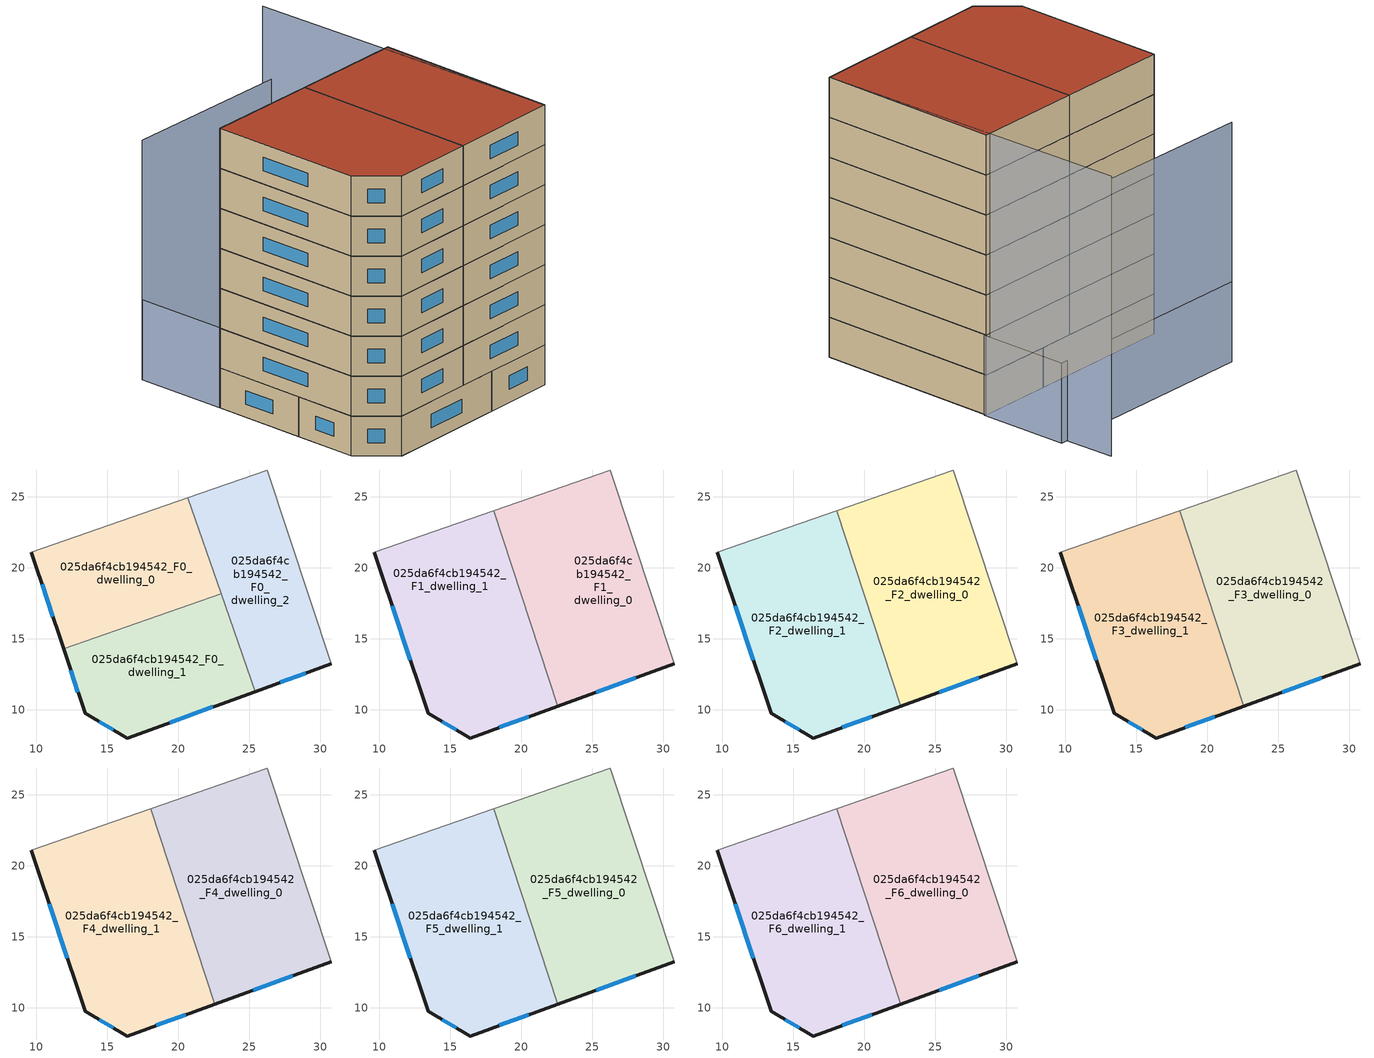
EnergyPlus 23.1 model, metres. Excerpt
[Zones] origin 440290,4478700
025da6f4cb194542_F0_dwelling_0
 floor ground (EU_floor_Construction): 23.03,18.16 20.66,24.92 9.67,21.08 11.93,14.28 z0
 wall outside (EU_wall_Construction): 11.93,14.28 9.67,21.08 z0:3
 wall to 025da6f4cb194542_F0_dwelling_1 (EU_wall_Construction): 23.03,18.16 11.93,14.28 z0:3
 wall adiabatic (EU_wall_Construction): 9.67,21.08 20.66,24.92 z0:3
 wall to 025da6f4cb194542_F0_dwelling_2 (EU_wall_Construction): 20.66,24.92 23.03,18.16 z0:3
 window (EU_Window_Construction): 11.18,16.53 10.42,18.83 z0.99:2.01
025da6f4cb194542_F0_dwelling_1
 floor ground (EU_floor_Construction): 25.43,11.29 23.03,18.16 11.93,14.28 13.45,9.75 16.42,8.01 z0
 wall outside (EU_wall_Construction): 25.43,11.29 16.42,8.01 13.45,9.75 11.93,14.28 z0:3
 wall to 025da6f4cb194542_F0_dwelling_2 (EU_wall_Construction): 23.03,18.16 25.43,11.29 z0:3
 window (EU_Window_Construction): 15.44,8.59 14.43,9.17 / 12.94,11.25 12.43,12.78 / 22.44,10.2 19.41,9.1 z0.99:2.01
025da6f4cb194542_F0_dwelling_2
 floor ground (EU_floor_Construction): 30.77,13.23 26.28,26.88 20.66,24.92 25.43,11.29 z0
 wall outside (EU_wall_Construction): 30.77,13.23 25.43,11.29 z0:3
 wall adiabatic (EU_wall_Construction): 20.66,24.92 26.28,26.88 30.77,13.23 z0:3
 window (EU_Window_Construction): 29,12.58 27.2,11.93 z0.99:2.01
025da6f4cb194542_F1_dwelling_0
 floor to 025da6f4cb194542_F0_dwelling_2 (EU_floor_Construction): 30.77,13.23 26.28,26.88 20.66,24.92 25.43,11.29 z3
 floor to 025da6f4cb194542_F0_dwelling_0 (EU_floor_Construction): 23.03,18.16 20.66,24.92 18.06,24.01 20.29,17.2 z3
 floor to 025da6f4cb194542_F0_dwelling_1 (EU_floor_Construction): 25.43,11.29 23.03,18.16 20.29,17.2 22.58,10.25 z3
 wall outside (EU_wall_Construction): 30.77,13.23 22.58,10.25 z3:6
 wall adiabatic (EU_wall_Construction): 18.06,24.01 26.28,26.88 30.77,13.23 z3:6
 wall to 025da6f4cb194542_F1_dwelling_1 (EU_wall_Construction): 22.58,10.25 18.06,24.01 z3:6
 window (EU_Window_Construction): 28.05,12.24 25.29,11.24 z3.99:5.01
025da6f4cb194542_F1_dwelling_1
 floor to 025da6f4cb194542_F0_dwelling_0 (EU_floor_Construction): 20.29,17.2 18.06,24.01 9.67,21.08 11.93,14.28 z3
 floor to 025da6f4cb194542_F0_dwelling_1 (EU_floor_Construction): 22.58,10.25 20.29,17.2 11.93,14.28 13.45,9.75 16.42,8.01 z3
 wall outside (EU_wall_Construction): 22.58,10.25 16.42,8.01 13.45,9.75 9.67,21.08 z3:6
 wall adiabatic (EU_wall_Construction): 9.67,21.08 18.06,24.01 z3:6
 window (EU_Window_Construction): 20.54,9.51 18.46,8.75 / 15.44,8.59 14.43,9.17 / 12.19,13.5 10.92,17.32 z3.99:5.01
025da6f4cb194542_F2_dwelling_0
 floor to 025da6f4cb194542_F1_dwelling_0 (EU_floor_Construction): 30.77,13.23 26.28,26.88 18.06,24.01 22.58,10.25 z6
 wall outside (EU_wall_Construction): 30.77,13.23 22.58,10.25 z6:9
 wall adiabatic (EU_wall_Construction): 18.06,24.01 26.28,26.88 30.77,13.23 z6:9
 wall to 025da6f4cb194542_F2_dwelling_1 (EU_wall_Construction): 22.58,10.25 18.06,24.01 z6:9
 window (EU_Window_Construction): 28.05,12.24 25.29,11.24 z6.99:8.01
025da6f4cb194542_F2_dwelling_1
 floor to 025da6f4cb194542_F1_dwelling_1 (EU_floor_Construction): 22.58,10.25 18.06,24.01 9.67,21.08 13.45,9.75 16.42,8.01 z6
 wall outside (EU_wall_Construction): 22.58,10.25 16.42,8.01 13.45,9.75 9.67,21.08 z6:9
 wall adiabatic (EU_wall_Construction): 9.67,21.08 18.06,24.01 z6:9
 window (EU_Window_Construction): 20.54,9.51 18.46,8.75 / 15.44,8.59 14.43,9.17 / 12.19,13.5 10.92,17.32 z6.99:8.01
025da6f4cb194542_F3_dwelling_0
 floor to 025da6f4cb194542_F2_dwelling_0 (EU_floor_Construction): 30.77,13.23 26.28,26.88 18.06,24.01 22.58,10.25 z9
 wall outside (EU_wall_Construction): 30.77,13.23 22.58,10.25 z9:12
 wall adiabatic (EU_wall_Construction): 18.06,24.01 26.28,26.88 30.77,13.23 z9:12
 wall to 025da6f4cb194542_F3_dwelling_1 (EU_wall_Construction): 22.58,10.25 18.06,24.01 z9:12
 window (EU_Window_Construction): 28.05,12.24 25.29,11.24 z9.99:11.01
025da6f4cb194542_F3_dwelling_1
 floor to 025da6f4cb194542_F2_dwelling_1 (EU_floor_Construction): 22.58,10.25 18.06,24.01 9.67,21.08 13.45,9.75 16.42,8.01 z9
 wall outside (EU_wall_Construction): 22.58,10.25 16.42,8.01 13.45,9.75 9.67,21.08 z9:12
 wall adiabatic (EU_wall_Construction): 9.67,21.08 18.06,24.01 z9:12
 window (EU_Window_Construction): 20.54,9.51 18.46,8.75 / 15.44,8.59 14.43,9.17 / 12.19,13.5 10.92,17.32 z9.99:11.01
025da6f4cb194542_F4_dwelling_0
 floor to 025da6f4cb194542_F3_dwelling_0 (EU_floor_Construction): 30.77,13.23 26.28,26.88 18.06,24.01 22.58,10.25 z12
 wall outside (EU_wall_Construction): 30.77,13.23 22.58,10.25 z12:15
 wall adiabatic (EU_wall_Construction): 18.06,24.01 26.28,26.88 30.77,13.23 z12:15
 wall to 025da6f4cb194542_F4_dwelling_1 (EU_wall_Construction): 22.58,10.25 18.06,24.01 z12:15
 window (EU_Window_Construction): 28.05,12.24 25.29,11.24 z12.99:14.01
025da6f4cb194542_F4_dwelling_1
 floor to 025da6f4cb194542_F3_dwelling_1 (EU_floor_Construction): 22.58,10.25 18.06,24.01 9.67,21.08 13.45,9.75 16.42,8.01 z12
 wall outside (EU_wall_Construction): 22.58,10.25 16.42,8.01 13.45,9.75 9.67,21.08 z12:15
 wall adiabatic (EU_wall_Construction): 9.67,21.08 18.06,24.01 z12:15
 window (EU_Window_Construction): 20.54,9.51 18.46,8.75 / 15.44,8.59 14.43,9.17 / 12.19,13.5 10.92,17.32 z12.99:14.01
025da6f4cb194542_F5_dwelling_0
 floor to 025da6f4cb194542_F4_dwelling_0 (EU_floor_Construction): 30.77,13.23 26.28,26.88 18.06,24.01 22.58,10.25 z15
 wall outside (EU_wall_Construction): 30.77,13.23 22.58,10.25 z15:18
 wall adiabatic (EU_wall_Construction): 18.06,24.01 26.28,26.88 30.77,13.23 z15:18
 wall to 025da6f4cb194542_F5_dwelling_1 (EU_wall_Construction): 22.58,10.25 18.06,24.01 z15:18
 window (EU_Window_Construction): 28.05,12.24 25.29,11.24 z15.99:17.01
025da6f4cb194542_F5_dwelling_1
 floor to 025da6f4cb194542_F4_dwelling_1 (EU_floor_Construction): 22.58,10.25 18.06,24.01 9.67,21.08 13.45,9.75 16.42,8.01 z15
 wall outside (EU_wall_Construction): 22.58,10.25 16.42,8.01 13.45,9.75 9.67,21.08 z15:18
 wall adiabatic (EU_wall_Construction): 9.67,21.08 18.06,24.01 z15:18
 window (EU_Window_Construction): 20.54,9.51 18.46,8.75 / 15.44,8.59 14.43,9.17 / 12.19,13.5 10.92,17.32 z15.99:17.01
025da6f4cb194542_F6_dwelling_0
 floor to 025da6f4cb194542_F5_dwelling_0 (EU_floor_Construction): 30.77,13.23 26.28,26.88 18.06,24.01 22.58,10.25 z18
 wall outside (EU_wall_Construction): 30.77,13.23 22.58,10.25 z18:21
 wall adiabatic (EU_wall_Construction): 18.06,24.01 26.28,26.88 30.77,13.23 z18:21
 wall to 025da6f4cb194542_F6_dwelling_1 (EU_wall_Construction): 22.58,10.25 18.06,24.01 z18:21
 window (EU_Window_Construction): 28.05,12.24 25.29,11.24 z18.99:20.01
 roof outside (EU_roof_Construction): 26.28,26.88 30.77,13.23 22.58,10.25 18.06,24.01 z21
025da6f4cb194542_F6_dwelling_1
 floor to 025da6f4cb194542_F5_dwelling_1 (EU_floor_Construction): 22.58,10.25 18.06,24.01 9.67,21.08 13.45,9.75 16.42,8.01 z18
 wall outside (EU_wall_Construction): 22.58,10.25 16.42,8.01 13.45,9.75 9.67,21.08 z18:21
 wall adiabatic (EU_wall_Construction): 9.67,21.08 18.06,24.01 z18:21
 window (EU_Window_Construction): 20.54,9.51 18.46,8.75 / 15.44,8.59 14.43,9.17 / 12.19,13.5 10.92,17.32 z18.99:20.01
 roof outside (EU_roof_Construction): 18.06,24.01 22.58,10.25 16.42,8.01 13.45,9.75 9.67,21.08 z21
shading: 9.67,21.08 7.39,27.73 / 7.39,27.73 24.14,33.47 / 24.14,33.47 26.42,26.81 / 26.42,26.81 9.67,21.08 z0:6; 30.77,13.23 22.27,36.99 z0:21; 20.03,31.94 7.39,27.73 z0:18
[Building]
EU S2 Campaign: North Axis=0; Terrain=City; Solar Distribution=FullExterior
[Site:Location]
Madrid: Latitude=40.5; Longitude=-3.5; Time Zone=1; Elevation=609
[SizingPeriod:WeatherFileDays]
AnnualSizingPeriod: Begin Month=1; Begin Day of Month=1; End Month=12; End Day of Month=31; Day of Week for Start Day=Monday; Use Weather File Daylight Saving Period=No; Use Weather File Rain and Snow Indicators=No
[MATERIAL]
EU_InternalMass_Material: Roughness=MediumRough; Thickness=0.1; Conductivity=1; Density=1800; Specific Heat=900; Thermal Absorptance=0.9; Solar Absorptance=0.7; Visible Absorptance=0.7
[MATERIAL:NOMASS] Roughness=MediumRough; Thermal Absorptance=0.9; Solar Absorptance=0.7; Visible Absorptance=0.7
Name | Thermal Resistance
EU_wall_NoMass | 0.609216
EU_roof_NoMass | 0.513268
EU_floor_NoMass | 0.568163
[WINDOWMATERIAL:SIMPLEGLAZINGSYSTEM]
EU_Window_SimpleGlazing: UFactor=5.50606; Solar Heat Gain Coefficient=0.85; Visible Transmittance=0.85
[CONSTRUCTION]
EU_wall_Construction: EU_wall_NoMass
EU_roof_Construction: EU_roof_NoMass
EU_floor_Construction: EU_floor_NoMass
EU_InternalMass_Construction: EU_InternalMass_Material
EU_Window_Construction: EU_Window_SimpleGlazing
[ZONE] Type=1; Multiplier=1; Ceiling Height=autocalculate; Floor Area=autocalculate; Part of Total Floor Area=Yes
Name | Volume
025da6f4cb194542_F0_dwelling_0 | 251.38
025da6f4cb194542_F1_dwelling_0; 025da6f4cb194542_F2_dwelling_0; 025da6f4cb194542_F3_dwelling_0; 025da6f4cb194542_F4_dwelling_0; 025da6f4cb194542_F5_dwelling_0; 025da6f4cb194542_F6_dwelling_0 | 377.086
025da6f4cb194542_F0_dwelling_1 | 251.379
025da6f4cb194542_F1_dwelling_1; 025da6f4cb194542_F2_dwelling_1; 025da6f4cb194542_F3_dwelling_1; 025da6f4cb194542_F4_dwelling_1; 025da6f4cb194542_F5_dwelling_1; 025da6f4cb194542_F6_dwelling_1 | 377.069
025da6f4cb194542_F0_dwelling_2 | 251.377
[INTERNALMASS] Construction=EU_InternalMass_Construction
Name | Zone or ZoneList | Surface Area
025da6f4cb194542_F0_dwelling_0_EU_InternalMass | 025da6f4cb194542_F0_dwelling_0 | 83.795
025da6f4cb194542_F0_dwelling_1_EU_InternalMass | 025da6f4cb194542_F0_dwelling_1 | 83.7925
025da6f4cb194542_F0_dwelling_2_EU_InternalMass | 025da6f4cb194542_F0_dwelling_2 | 83.7925
025da6f4cb194542_F1_dwelling_0_EU_InternalMass | 025da6f4cb194542_F1_dwelling_0 | 125.695
025da6f4cb194542_F1_dwelling_1_EU_InternalMass | 025da6f4cb194542_F1_dwelling_1 | 125.69
025da6f4cb194542_F2_dwelling_0_EU_InternalMass | 025da6f4cb194542_F2_dwelling_0 | 125.695
025da6f4cb194542_F2_dwelling_1_EU_InternalMass | 025da6f4cb194542_F2_dwelling_1 | 125.69
025da6f4cb194542_F3_dwelling_0_EU_InternalMass | 025da6f4cb194542_F3_dwelling_0 | 125.695
025da6f4cb194542_F3_dwelling_1_EU_InternalMass | 025da6f4cb194542_F3_dwelling_1 | 125.69
025da6f4cb194542_F4_dwelling_0_EU_InternalMass | 025da6f4cb194542_F4_dwelling_0 | 125.695
025da6f4cb194542_F4_dwelling_1_EU_InternalMass | 025da6f4cb194542_F4_dwelling_1 | 125.69
025da6f4cb194542_F5_dwelling_0_EU_InternalMass | 025da6f4cb194542_F5_dwelling_0 | 125.695
025da6f4cb194542_F5_dwelling_1_EU_InternalMass | 025da6f4cb194542_F5_dwelling_1 | 125.69
025da6f4cb194542_F6_dwelling_0_EU_InternalMass | 025da6f4cb194542_F6_dwelling_0 | 125.695
025da6f4cb194542_F6_dwelling_1_EU_InternalMass | 025da6f4cb194542_F6_dwelling_1 | 125.69
[OTHEREQUIPMENT] Fuel Type=Electricity; Design Level Calculation Method=Watts/Area; Power per Zone Floor Area=1; Fraction Latent=0; Fraction Radiant=0; Fraction Lost=0; Carbon Dioxide Generation Rate=0; EndUse Subcategory=EU_Step8_InternalGains
Name | Zone or ZoneList or Space or SpaceList | Schedule
EU_Step8_InternalGain_025da6f4cb194542_F0_dwelling_0_f000 | 025da6f4cb194542_F0_dwelling_0 | EU_Step8_GainSchedule_025da6f4cb194542_F0_dwelling_0_f000
EU_Step8_InternalGain_025da6f4cb194542_F0_dwelling_1_f000 | 025da6f4cb194542_F0_dwelling_1 | EU_Step8_GainSchedule_025da6f4cb194542_F0_dwelling_1_f000
EU_Step8_InternalGain_025da6f4cb194542_F0_dwelling_2_f000 | 025da6f4cb194542_F0_dwelling_2 | EU_Step8_GainSchedule_025da6f4cb194542_F0_dwelling_2_f000
EU_Step8_InternalGain_025da6f4cb194542_F1_dwelling_0_f000 | 025da6f4cb194542_F1_dwelling_0 | EU_Step8_GainSchedule_025da6f4cb194542_F1_dwelling_0_f000
EU_Step8_InternalGain_025da6f4cb194542_F1_dwelling_1_f000 | 025da6f4cb194542_F1_dwelling_1 | EU_Step8_GainSchedule_025da6f4cb194542_F1_dwelling_1_f000
EU_Step8_InternalGain_025da6f4cb194542_F2_dwelling_0_f000 | 025da6f4cb194542_F2_dwelling_0 | EU_Step8_GainSchedule_025da6f4cb194542_F2_dwelling_0_f000
EU_Step8_InternalGain_025da6f4cb194542_F2_dwelling_1_f000 | 025da6f4cb194542_F2_dwelling_1 | EU_Step8_GainSchedule_025da6f4cb194542_F2_dwelling_1_f000
EU_Step8_InternalGain_025da6f4cb194542_F3_dwelling_0_f000 | 025da6f4cb194542_F3_dwelling_0 | EU_Step8_GainSchedule_025da6f4cb194542_F3_dwelling_0_f000
EU_Step8_InternalGain_025da6f4cb194542_F3_dwelling_1_f000 | 025da6f4cb194542_F3_dwelling_1 | EU_Step8_GainSchedule_025da6f4cb194542_F3_dwelling_1_f000
EU_Step8_InternalGain_025da6f4cb194542_F4_dwelling_0_f000 | 025da6f4cb194542_F4_dwelling_0 | EU_Step8_GainSchedule_025da6f4cb194542_F4_dwelling_0_f000
EU_Step8_InternalGain_025da6f4cb194542_F4_dwelling_1_f000 | 025da6f4cb194542_F4_dwelling_1 | EU_Step8_GainSchedule_025da6f4cb194542_F4_dwelling_1_f000
EU_Step8_InternalGain_025da6f4cb194542_F5_dwelling_0_f000 | 025da6f4cb194542_F5_dwelling_0 | EU_Step8_GainSchedule_025da6f4cb194542_F5_dwelling_0_f000
EU_Step8_InternalGain_025da6f4cb194542_F5_dwelling_1_f000 | 025da6f4cb194542_F5_dwelling_1 | EU_Step8_GainSchedule_025da6f4cb194542_F5_dwelling_1_f000
EU_Step8_InternalGain_025da6f4cb194542_F6_dwelling_0_f000 | 025da6f4cb194542_F6_dwelling_0 | EU_Step8_GainSchedule_025da6f4cb194542_F6_dwelling_0_f000
EU_Step8_InternalGain_025da6f4cb194542_F6_dwelling_1_f000 | 025da6f4cb194542_F6_dwelling_1 | EU_Step8_GainSchedule_025da6f4cb194542_F6_dwelling_1_f000
[ZONEVENTILATION:DESIGNFLOWRATE] Schedule=EU_AlwaysOn; Design Flow Rate Calculation Method=AirChanges/Hour; Air Changes per Hour=0.752966; Ventilation Type=Natural; Fan Pressure Rise=0; Fan Total Efficiency=1; Constant Term Coefficient=1; Temperature Term Coefficient=0; Velocity Term Coefficient=0; Velocity Squared Term Coefficient=0; Minimum Indoor Temperature=-100; Maximum Indoor Temperature=100; Delta Temperature=-100; Minimum Outdoor Temperature=-100; Maximum Outdoor Temperature=100; Maximum Wind Speed=40
Name | Zone or ZoneList or Space or SpaceList
EU_ConstantAir_025da6f4cb194542_F0_dwelling_0 | 025da6f4cb194542_F0_dwelling_0
EU_ConstantAir_025da6f4cb194542_F0_dwelling_1 | 025da6f4cb194542_F0_dwelling_1
EU_ConstantAir_025da6f4cb194542_F0_dwelling_2 | 025da6f4cb194542_F0_dwelling_2
EU_ConstantAir_025da6f4cb194542_F1_dwelling_0 | 025da6f4cb194542_F1_dwelling_0
EU_ConstantAir_025da6f4cb194542_F1_dwelling_1 | 025da6f4cb194542_F1_dwelling_1
EU_ConstantAir_025da6f4cb194542_F2_dwelling_0 | 025da6f4cb194542_F2_dwelling_0
EU_ConstantAir_025da6f4cb194542_F2_dwelling_1 | 025da6f4cb194542_F2_dwelling_1
EU_ConstantAir_025da6f4cb194542_F3_dwelling_0 | 025da6f4cb194542_F3_dwelling_0
EU_ConstantAir_025da6f4cb194542_F3_dwelling_1 | 025da6f4cb194542_F3_dwelling_1
EU_ConstantAir_025da6f4cb194542_F4_dwelling_0 | 025da6f4cb194542_F4_dwelling_0
EU_ConstantAir_025da6f4cb194542_F4_dwelling_1 | 025da6f4cb194542_F4_dwelling_1
EU_ConstantAir_025da6f4cb194542_F5_dwelling_0 | 025da6f4cb194542_F5_dwelling_0
EU_ConstantAir_025da6f4cb194542_F5_dwelling_1 | 025da6f4cb194542_F5_dwelling_1
EU_ConstantAir_025da6f4cb194542_F6_dwelling_0 | 025da6f4cb194542_F6_dwelling_0
EU_ConstantAir_025da6f4cb194542_F6_dwelling_1 | 025da6f4cb194542_F6_dwelling_1
[HVACTEMPLATE:THERMOSTAT] Constant Heating Setpoint=20; Constant Cooling Setpoint=50
EU_HeatOnly_025da6f4cb194542_F0_dwelling_0; EU_HeatOnly_025da6f4cb194542_F0_dwelling_1; EU_HeatOnly_025da6f4cb194542_F0_dwelling_2; EU_HeatOnly_025da6f4cb194542_F1_dwelling_0; EU_HeatOnly_025da6f4cb194542_F1_dwelling_1; EU_HeatOnly_025da6f4cb194542_F2_dwelling_0; EU_HeatOnly_025da6f4cb194542_F2_dwelling_1; EU_HeatOnly_025da6f4cb194542_F3_dwelling_0; EU_HeatOnly_025da6f4cb194542_F3_dwelling_1; EU_HeatOnly_025da6f4cb194542_F4_dwelling_0; EU_HeatOnly_025da6f4cb194542_F4_dwelling_1; EU_HeatOnly_025da6f4cb194542_F5_dwelling_0; EU_HeatOnly_025da6f4cb194542_F5_dwelling_1; EU_HeatOnly_025da6f4cb194542_F6_dwelling_0; EU_HeatOnly_025da6f4cb194542_F6_dwelling_1
[HVACTEMPLATE:ZONE:IDEALLOADSAIRSYSTEM] System Availability Schedule=EU_AlwaysOn; Maximum Heating Supply Air Temperature=50; Minimum Cooling Supply Air Temperature=13; Maximum Heating Supply Air Humidity Ratio=0.0156; Minimum Cooling Supply Air Humidity Ratio=0.0077; Heating Limit=NoLimit; Cooling Limit=NoLimit; Heating Availability Schedule=EU_AlwaysOn; Cooling Availability Schedule=EU_CoolingOff; Dehumidification Control Type=ConstantSensibleHeatRatio; Cooling Sensible Heat Ratio=0.7; Dehumidification Setpoint=60; Humidification Control Type=None; Humidification Setpoint=30; Outdoor Air Method=None; Outdoor Air Flow Rate per Person=0.00944; Outdoor Air Flow Rate per Zone Floor Area=0; Outdoor Air Flow Rate per Zone=0; Demand Controlled Ventilation Type=None; Outdoor Air Economizer Type=NoEconomizer; Heat Recovery Type=None; Sensible Heat Recovery Effectiveness=0.7; Latent Heat Recovery Effectiveness=0.65
Name | Template Thermostat
025da6f4cb194542_F0_dwelling_0 | EU_HeatOnly_025da6f4cb194542_F0_dwelling_0
025da6f4cb194542_F0_dwelling_1 | EU_HeatOnly_025da6f4cb194542_F0_dwelling_1
025da6f4cb194542_F0_dwelling_2 | EU_HeatOnly_025da6f4cb194542_F0_dwelling_2
025da6f4cb194542_F1_dwelling_0 | EU_HeatOnly_025da6f4cb194542_F1_dwelling_0
025da6f4cb194542_F1_dwelling_1 | EU_HeatOnly_025da6f4cb194542_F1_dwelling_1
025da6f4cb194542_F2_dwelling_0 | EU_HeatOnly_025da6f4cb194542_F2_dwelling_0
025da6f4cb194542_F2_dwelling_1 | EU_HeatOnly_025da6f4cb194542_F2_dwelling_1
025da6f4cb194542_F3_dwelling_0 | EU_HeatOnly_025da6f4cb194542_F3_dwelling_0
025da6f4cb194542_F3_dwelling_1 | EU_HeatOnly_025da6f4cb194542_F3_dwelling_1
025da6f4cb194542_F4_dwelling_0 | EU_HeatOnly_025da6f4cb194542_F4_dwelling_0
025da6f4cb194542_F4_dwelling_1 | EU_HeatOnly_025da6f4cb194542_F4_dwelling_1
025da6f4cb194542_F5_dwelling_0 | EU_HeatOnly_025da6f4cb194542_F5_dwelling_0
025da6f4cb194542_F5_dwelling_1 | EU_HeatOnly_025da6f4cb194542_F5_dwelling_1
025da6f4cb194542_F6_dwelling_0 | EU_HeatOnly_025da6f4cb194542_F6_dwelling_0
025da6f4cb194542_F6_dwelling_1 | EU_HeatOnly_025da6f4cb194542_F6_dwelling_1
[SIZING:ZONE] Zone Cooling Design Supply Air Temperature Input Method=SupplyAirTemperature; Zone Cooling Design Supply Air Temperature=13; Zone Heating Design Supply Air Temperature Input Method=SupplyAirTemperature; Zone Heating Design Supply Air Temperature=50; Zone Cooling Design Supply Air Humidity Ratio=0.008; Zone Heating Design Supply Air Humidity Ratio=0.008; Cooling Design Air Flow Method=DesignDay; Cooling Design Air Flow Rate=0; Cooling Minimum Air Flow per Zone Floor Area=0.000762; Cooling Minimum Air Flow=0; Cooling Minimum Air Flow Fraction=0.2; Heating Design Air Flow Method=DesignDay; Heating Design Air Flow Rate=0; Heating Maximum Air Flow per Zone Floor Area=0.002032; Heating Maximum Air Flow=0.141576; Heating Maximum Air Flow Fraction=0.3; Account for Dedicated Outdoor Air System=No; Dedicated Outdoor Air System Control Strategy=NeutralSupplyAir; Dedicated Outdoor Air Low Setpoint Temperature for Design=autosize; Dedicated Outdoor Air High Setpoint Temperature for Design=autosize; Zone Load Sizing Method=Sensible Load Only No Latent Load; Zone Latent Cooling Design Supply Air Humidity Ratio Input Method=HumidityRatioDifference; Zone Cooling Design Supply Air Humidity Ratio Difference=0.005; Zone Latent Heating Design Supply Air Humidity Ratio Input Method=HumidityRatioDifference; Zone Humidification Design Supply Air Humidity Ratio Difference=0.005
025da6f4cb194542_F0_dwelling_0; 025da6f4cb194542_F0_dwelling_1; 025da6f4cb194542_F0_dwelling_2; 025da6f4cb194542_F1_dwelling_0; 025da6f4cb194542_F1_dwelling_1; 025da6f4cb194542_F2_dwelling_0; 025da6f4cb194542_F2_dwelling_1; 025da6f4cb194542_F3_dwelling_0; 025da6f4cb194542_F3_dwelling_1; 025da6f4cb194542_F4_dwelling_0; 025da6f4cb194542_F4_dwelling_1; 025da6f4cb194542_F5_dwelling_0; 025da6f4cb194542_F5_dwelling_1; 025da6f4cb194542_F6_dwelling_0; 025da6f4cb194542_F6_dwelling_1
[SCHEDULE:CONSTANT]
Name | Hourly Value
EU_AlwaysOn | 1
EU_CoolingOff | 0
[SCHEDULE:FILE] Column Number=1; Rows to Skip at Top=0; Number of Hours of Data=8760; Column Separator=Comma; Interpolate to Timestep=No; Minutes per Item=60; Adjust Schedule for Daylight Savings=Yes
Name | File
EU_Step8_GainSchedule_025da6f4cb194542_F0_dwelling_0_f000 | ../../schedules/025da6f4cb194542/025da6f4cb194542_F0_dwelling_0_f000_gain.csv
EU_Step8_GainSchedule_025da6f4cb194542_F0_dwelling_1_f000 | ../../schedules/025da6f4cb194542/025da6f4cb194542_F0_dwelling_1_f000_gain.csv
EU_Step8_GainSchedule_025da6f4cb194542_F0_dwelling_2_f000 | ../../schedules/025da6f4cb194542/025da6f4cb194542_F0_dwelling_2_f000_gain.csv
EU_Step8_GainSchedule_025da6f4cb194542_F1_dwelling_0_f000 | ../../schedules/025da6f4cb194542/025da6f4cb194542_F1_dwelling_0_f000_gain.csv
EU_Step8_GainSchedule_025da6f4cb194542_F1_dwelling_1_f000 | ../../schedules/025da6f4cb194542/025da6f4cb194542_F1_dwelling_1_f000_gain.csv
EU_Step8_GainSchedule_025da6f4cb194542_F2_dwelling_0_f000 | ../../schedules/025da6f4cb194542/025da6f4cb194542_F2_dwelling_0_f000_gain.csv
EU_Step8_GainSchedule_025da6f4cb194542_F2_dwelling_1_f000 | ../../schedules/025da6f4cb194542/025da6f4cb194542_F2_dwelling_1_f000_gain.csv
EU_Step8_GainSchedule_025da6f4cb194542_F3_dwelling_0_f000 | ../../schedules/025da6f4cb194542/025da6f4cb194542_F3_dwelling_0_f000_gain.csv
EU_Step8_GainSchedule_025da6f4cb194542_F3_dwelling_1_f000 | ../../schedules/025da6f4cb194542/025da6f4cb194542_F3_dwelling_1_f000_gain.csv
EU_Step8_GainSchedule_025da6f4cb194542_F4_dwelling_0_f000 | ../../schedules/025da6f4cb194542/025da6f4cb194542_F4_dwelling_0_f000_gain.csv
EU_Step8_GainSchedule_025da6f4cb194542_F4_dwelling_1_f000 | ../../schedules/025da6f4cb194542/025da6f4cb194542_F4_dwelling_1_f000_gain.csv
EU_Step8_GainSchedule_025da6f4cb194542_F5_dwelling_0_f000 | ../../schedules/025da6f4cb194542/025da6f4cb194542_F5_dwelling_0_f000_gain.csv
EU_Step8_GainSchedule_025da6f4cb194542_F5_dwelling_1_f000 | ../../schedules/025da6f4cb194542/025da6f4cb194542_F5_dwelling_1_f000_gain.csv
EU_Step8_GainSchedule_025da6f4cb194542_F6_dwelling_0_f000 | ../../schedules/025da6f4cb194542/025da6f4cb194542_F6_dwelling_0_f000_gain.csv
EU_Step8_GainSchedule_025da6f4cb194542_F6_dwelling_1_f000 | ../../schedules/025da6f4cb194542/025da6f4cb194542_F6_dwelling_1_f000_gain.csv
